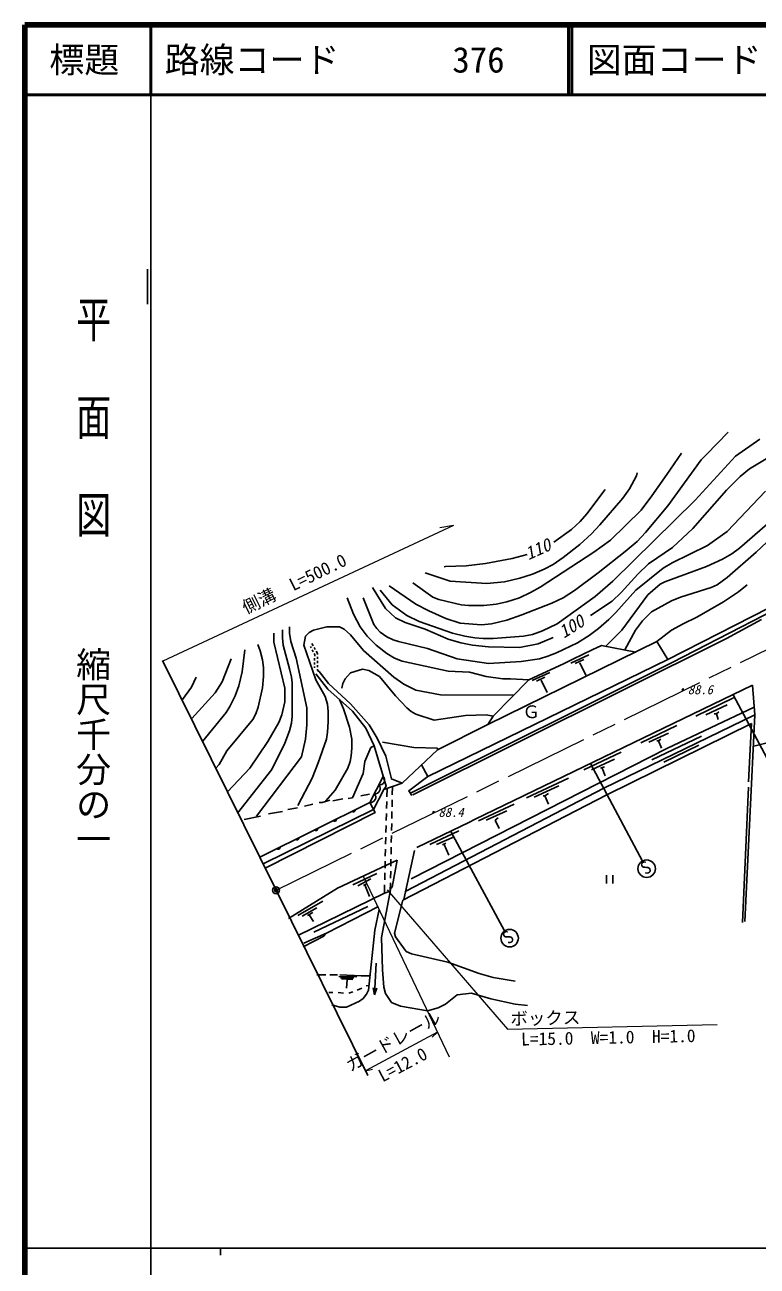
# Model space of a CAD drawing. Units: millimetres, scale not verified. Extents: x 40000 to 680000, y 20000 to 380000.
# Drawn here: x 40000 to 144745, y 202409 to 380000 of the extents above; entities that cross this region are included whole.
import ezdxf
from ezdxf.enums import TextEntityAlignment as Align

# ---------------------------------------------------------------- set-up
doc = ezdxf.new("R2010")
doc.units = ezdxf.units.MM
doc.header["$LTSCALE"] = 1000
doc.header["$PDMODE"] = 32
doc.header["$PDSIZE"] = 500
doc.linetypes.add('CHAIN', pattern=[18.5, 12, -1.5, 3.5, -1.5])
for name, color, linetype, lineweight in [('M-BGD', 7, 'Continuous', 25), ('M-BMK', 2, 'CHAIN', 13), ('M-BMK-SRVR', 3, 'Continuous', 25), ('M-STR-HTXT', 7, 'Continuous', 13), ('M-TTL', 2, 'Continuous', 140), ('M-TTL-BAND', 7, 'Continuous', 25), ('M-TTL-LINE', 7, 'Continuous', 50)]:
    doc.layers.add(name, color=color, linetype=linetype, lineweight=lineweight)
doc.layers.add('M-OTRS', color=6, linetype='Continuous')
doc.layers.add('M-TTL-TXT', color=7, linetype='Continuous')
doc.styles.add('@ＭＳ ゴシック', font='')
doc.styles.add('ＭＳ ゴシック', font='')
doc.styles.get('@ＭＳ ゴシック').set_extended_font_data('@MS Gothic')
doc.styles.get('ＭＳ ゴシック').set_extended_font_data('MS Gothic')

msp = doc.modelspace()

# ---------------------------------------------------------------- linework, layer by layer
at = {"layer": 'M-BGD'}
for p, q in [((57557, 345031), (57557, 340036)), ((140615, 321748), (137483, 318530)), ((145103, 320732), (141631, 318276)), ((150860, 320816), (143663, 316498)), ((133927, 318700), (131810, 315652)), ((141631, 318276), (135874, 312011)), ((137483, 318530), (136721, 317768)), ((136721, 317768), (131979, 311164)), ((143663, 316498), (142309, 315398)), ((127492, 315482), (126476, 313620)), ((127577, 315906), (127492, 315482)), ((131810, 315652), (129693, 312604)), ((142309, 315398), (140361, 313450)), ((123005, 313535), (120380, 310064)), ((126476, 313620), (125545, 312265)), ((129693, 312604), (128169, 310572)), ((140361, 313450), (135535, 307947)), ((145949, 313281), (140446, 307524)), ((125545, 312265), (122243, 308455)), ((135874, 312011), (124105, 300412)), ((131979, 311164), (128762, 307354)), ((120380, 310064), (119449, 308963)), ((128169, 310572), (123767, 306254)), ((147304, 309556), (142224, 305153)), ((118179, 307778), (115639, 306000)), ((119449, 308963), (118179, 307778)), ((122243, 308455), (121057, 307185)), ((128762, 307354), (127577, 306084)), ((135535, 307947), (132657, 305238)), ((140446, 307524), (137652, 305492)), ((148405, 308116), (144595, 304560)), ((119364, 305661), (116993, 303798)), ((121057, 307185), (119364, 305661)), ((123767, 306254), (121396, 304560)), ((127577, 306084), (125883, 304645)), ((137652, 305492), (132572, 303036)), ((111829, 304222), (109712, 303629)), ((121396, 304560), (113691, 299565)), ((116993, 303798), (115554, 302782)), ((125883, 304645), (121989, 301597)), ((132657, 305238), (129185, 302867)), ((141123, 304306), (139769, 303544)), ((144595, 304560), (140446, 300920)), ((142224, 305153), (141123, 304306)), ((100145, 302528), (99975, 302444)), ((103108, 302613), (100145, 302528)), ((105902, 302952), (103108, 302613)), ((109712, 303629), (105902, 302952)), ((114284, 302105), (112591, 301428)), ((115554, 302782), (114284, 302105)), ((131302, 302274), (127407, 299142)), ((129185, 302867), (127661, 301428)), ((132572, 303036), (131302, 302274)), ((137483, 302528), (131556, 300327)), ((139769, 303544), (137483, 302528)), ((98367, 298126), (95488, 300158)), ((100822, 300412), (97266, 301597)), ((106071, 300073), (100822, 300412)), ((108611, 300327), (106071, 300073)), ((110813, 300835), (108611, 300327)), ((112591, 301428), (110813, 300835)), ((121989, 301597), (118602, 299057)), ((124105, 300412), (121565, 298210)), ((127661, 301428), (125291, 298803)), ((131556, 300327), (130879, 299988)), ((153569, 300242), (131983, 289214)), ((140446, 300920), (139007, 299904)), ((89731, 299480), (91593, 296517)), ((92525, 297025), (90831, 299142)), ((95911, 297110), (92101, 299734)), ((112337, 298803), (110728, 298041)), ((113691, 299565), (112337, 298803)), ((118602, 299057), (116993, 298041)), ((125291, 298803), (124021, 297533)), ((127407, 299142), (124529, 295924)), ((129101, 298464), (125375, 293384)), ((130879, 299988), (129101, 298464)), ((138160, 299480), (133757, 298126)), ((139007, 299904), (138160, 299480)), ((142055, 298888), (139938, 297448)), ((143325, 299904), (142055, 298888)), ((86090, 298041), (87021, 295670)), ((89900, 294231), (88376, 298041)), ((94641, 295501), (92525, 297025)), ((97774, 296178), (95911, 297110)), ((99213, 297787), (98367, 298126)), ((102431, 297025), (99213, 297787)), ((103447, 296940), (102431, 297025)), ((105648, 296940), (103447, 296940)), ((107426, 297110), (105648, 296940)), ((108950, 297448), (107426, 297110)), ((110728, 298041), (108950, 297448)), ((115385, 297279), (111067, 295586)), ((116993, 298041), (115385, 297279)), ((121565, 298210), (116147, 294316)), ((124021, 297533), (120888, 295501)), ((132487, 297618), (129609, 296009)), ((133757, 298126), (132487, 297618)), ((139938, 297448), (136128, 295247)), ((87021, 295670), (87953, 293892)), ((91593, 296517), (93033, 295162)), ((93033, 295162), (94387, 294485)), ((96419, 294654), (94641, 295501)), ((100229, 295078), (97774, 296178)), ((102261, 294400), (100229, 295078)), ((108950, 294824), (106749, 294316)), ((111067, 295586), (108950, 294824)), ((123513, 294908), (122073, 293638)), ((124529, 295924), (123513, 294908)), ((129609, 296009), (128339, 294739)), ((136128, 295247), (134181, 294316)), ((145357, 294908), (140361, 292199)), ((76861, 293469), (76861, 292284)), ((77877, 293892), (77877, 292961)), ((80671, 293046), (80163, 292538)), ((81264, 293384), (80671, 293046)), ((83211, 293892), (81264, 293384)), ((84989, 293892), (83211, 293892)), ((85667, 293554), (84989, 293892)), ((86598, 292707), (85667, 293554)), ((87953, 293892), (88969, 292538)), ((90323, 293638), (89900, 294231)), ((90831, 293130), (90323, 293638)), ((91763, 292453), (90831, 293130)), ((94387, 294485), (97266, 293554)), ((101161, 292961), (96419, 294654)), ((97266, 293554), (100568, 292114)), ((105309, 294146), (102261, 294400)), ((106749, 294316), (105309, 294146)), ((114030, 293300), (112591, 292792)), ((116147, 294316), (114030, 293300)), ((122073, 293638), (120719, 292622)), ((125375, 293384), (123089, 291098)), ((127323, 293384), (125799, 290590)), ((128339, 294739), (127323, 293384)), ((132487, 293384), (130371, 291776)), ((134181, 294316), (132487, 293384)), ((73305, 291352), (73644, 290421)), ((75591, 292961), (75591, 291691)), ((75591, 291691), (77200, 285087)), ((76861, 292284), (76946, 291268)), ((76946, 291268), (77877, 287881)), ((77877, 292961), (78047, 291776)), ((78047, 291776), (78809, 289405)), ((80163, 292538), (79909, 291268)), ((79909, 291268), (81603, 286272)), ((81048, 291486), (81234, 291171)), ((88461, 290506), (86598, 292707)), ((88969, 292538), (90239, 291268)), ((90239, 291268), (91763, 290082)), ((92694, 292030), (91763, 292453)), ((93456, 291776), (92694, 292030)), ((97605, 290760), (93456, 291776)), ((140361, 292199), (95488, 269847)), ((100568, 292114), (102346, 291606)), ((102939, 292538), (101161, 292961)), ((102346, 291606), (104039, 291268)), ((104378, 292284), (102939, 292538)), ((104039, 291268), (106325, 291014)), ((105563, 292199), (104378, 292284)), ((107003, 292199), (105563, 292199)), ((111321, 292538), (107003, 292199)), ((110728, 290929), (113437, 291437)), ((112591, 292792), (111321, 292538)), ((113437, 291437), (115554, 292368)), ((119025, 291606), (116062, 290167)), ((120719, 292622), (119025, 291606)), ((71443, 290590), (71104, 287458)), ((73644, 290421), (73983, 289151)), ((80860, 291041), (80959, 290850)), ((81096, 290583), (81233, 290317)), ((81371, 290050), (81469, 289859)), ((81387, 290913), (81539, 290654)), ((81469, 289859), (81463, 289678)), ((81692, 290396), (81878, 290081)), ((81877, 289600), (81877, 289300)), ((81878, 290081), (81878, 289900)), ((92779, 286696), (88461, 290506)), ((91763, 290082), (92863, 289405)), ((101838, 289320), (97605, 290760)), ((106325, 291014), (110728, 290929)), ((114792, 289659), (113607, 289320)), ((116062, 290167), (114792, 289659)), ((118112, 288684), (120652, 289866)), ((121142, 290590), (118393, 289269)), ((122497, 291183), (121142, 290590)), ((127407, 290252), (122497, 291183)), ((69495, 289320), (68225, 286018)), ((73983, 289151), (74152, 288050)), ((74152, 288050), (74152, 286780)), ((77877, 287881), (78131, 286696)), ((78809, 289405), (80333, 282293)), ((81416, 288179), (81410, 287998)), ((81435, 288779), (81425, 288479)), ((81454, 289379), (81444, 289079)), ((81873, 287800), (81873, 287618)), ((81874, 288400), (81874, 288100)), ((81876, 289000), (81875, 288700)), ((86598, 287288), (88291, 287796)), ((88291, 287796), (89223, 287627)), ((92863, 289405), (93964, 288982)), ((93964, 288982), (100568, 287542)), ((106325, 288643), (101838, 289320)), ((110982, 288897), (106325, 288643)), ((113607, 289320), (110982, 288897)), ((117163, 288643), (112083, 286272)), ((118393, 289269), (117163, 288643)), ((118733, 288626), (119938, 289199)), ((119400, 288743), (120254, 286964)), ((64500, 286696), (63823, 285256)), ((68225, 286018), (67209, 284410)), ((71104, 287458), (70596, 285426)), ((74152, 286780), (73983, 285172)), ((78131, 286696), (78216, 285849)), ((81603, 286272), (82957, 283902)), ((85497, 285764), (85836, 286442)), ((85836, 286442), (86598, 287288)), ((89223, 287627), (90747, 286780)), ((90747, 286780), (93033, 283986)), ((92779, 286696), (94218, 285680)), ((100568, 287542), (103616, 287373)), ((103616, 287373), (105987, 286780)), ((105987, 286780), (108357, 286442)), ((112083, 286272), (107003, 281108)), ((108357, 286442), (109458, 286442)), ((109458, 286442), (112083, 286272)), ((112560, 286180), (115099, 287362)), ((113180, 286122), (114385, 286695)), ((113847, 286239), (114701, 284460)), ((63823, 285256), (62553, 283478)), ((67209, 284410), (63907, 280769)), ((70596, 285426), (70088, 283986)), ((73983, 285172), (73390, 282378)), ((77200, 285087), (77200, 283140)), ((78216, 285849), (78216, 281108)), ((85328, 285087), (85497, 285764)), ((94218, 285680), (95911, 284833)), ((95911, 284833), (99467, 284156)), ((99467, 284156), (109938, 284092)), ((104293, 266291), (144087, 285510)), ((141293, 284156), (148828, 270016)), ((144087, 285510), (144408, 281295)), ((69326, 282462), (68818, 281616)), ((70088, 283986), (69326, 282462)), ((73390, 282378), (73051, 281446)), ((77200, 283140), (76777, 281277)), ((82957, 283902), (83296, 282801)), ((83296, 282801), (83381, 281785)), ((84988, 283488), (85582, 282124)), ((93033, 283986), (94641, 282293)), ((141377, 283732), (135959, 281108)), ((140446, 282716), (137398, 281277)), ((68818, 281616), (65431, 277467)), ((72628, 280600), (68903, 276112)), ((73051, 281446), (72628, 280600)), ((76777, 281277), (76353, 280176)), ((78216, 281108), (78131, 280092)), ((80333, 282293), (80333, 279838)), ((83381, 281785), (83381, 280261)), ((85582, 282124), (86429, 279499)), ((94641, 282293), (95234, 281785)), ((95234, 281785), (95911, 281362)), ((95911, 281362), (98536, 280515)), ((98536, 280515), (103023, 281192)), ((103023, 281192), (105987, 281277)), ((105987, 281277), (107003, 281108)), ((107003, 281108), (106241, 279922)), ((144408, 281295), (122835, 270778)), ((144327, 282366), (131810, 276451)), ((138922, 281446), (138583, 281446)), ((139261, 281700), (138922, 281446)), ((138922, 281446), (139176, 280600)), ((144408, 281295), (142986, 251728)), ((76353, 280176), (74745, 277467)), ((77877, 278991), (77200, 277213)), ((78131, 280092), (77877, 278991)), ((80333, 279838), (80163, 277806)), ((83296, 278822), (83127, 277806)), ((83381, 280261), (83296, 278822)), ((86429, 279499), (86767, 277806)), ((106241, 279922), (99044, 276282)), ((143933, 280055), (123259, 269847)), ((133249, 279753), (128085, 277298)), ((143933, 280055), (143494, 271710)), ((74745, 277467), (72205, 273657)), ((77200, 277213), (75337, 273488)), ((80163, 277806), (79571, 275266)), ((83127, 277806), (81941, 274419)), ((86767, 277806), (86767, 276536)), ((95657, 276620), (91170, 277382)), ((132064, 278652), (129270, 277382)), ((136805, 278229), (129693, 274842)), ((130625, 277552), (130371, 277552)), ((130963, 277806), (130625, 277552)), ((130625, 277552), (131048, 276536)), ((147304, 277552), (144256, 276790)), ((68903, 276112), (67802, 274165)), ((86683, 275435), (86513, 274588)), ((86767, 276536), (86683, 275435)), ((89477, 276620), (88630, 274588)), ((89985, 276874), (89477, 276620)), ((99044, 276282), (93987, 271532)), ((131810, 276451), (95234, 257824)), ((99044, 276536), (95657, 276620)), ((99044, 276536), (99044, 276282)), ((125291, 275943), (119957, 273403)), ((136382, 276959), (131387, 274504)), ((67802, 274165), (67296, 273658)), ((72205, 273657), (68980, 270254)), ((79571, 275266), (73136, 266799)), ((81941, 274419), (81095, 272218)), ((86175, 273657), (84397, 270524)), ((86513, 274588), (86175, 273657)), ((88630, 274588), (88376, 272895)), ((120888, 274334), (128339, 260364)), ((124359, 274927), (121057, 273403)), ((122920, 273826), (122327, 273657)), ((122581, 273657), (123005, 272556)), ((75337, 273488), (70427, 267222)), ((81095, 272218), (79063, 268323)), ((88376, 272895), (86852, 269424)), ((89349, 268762), (91257, 272486)), ((117755, 272218), (111744, 269424)), ((84397, 270524), (83042, 269000)), ((91812, 270749), (91781, 269569)), ((92576, 271024), (92552, 269834)), ((122835, 270778), (94472, 256046)), ((116401, 271117), (112845, 269508)), ((114877, 270016), (114369, 269678)), ((143494, 270948), (142647, 251559)), ((73599, 260917), (89349, 268762)), ((81179, 268492), (79994, 268238)), ((82534, 268746), (82111, 268746)), ((83635, 269085), (82534, 268746)), ((85497, 269254), (84058, 269000)), ((86852, 269424), (86259, 269339)), ((89307, 269932), (88037, 269678)), ((91763, 268869), (91737, 267869)), ((92538, 269134), (92517, 268134)), ((123259, 269847), (94049, 254776)), ((109966, 268492), (104886, 266122)), ((114369, 269678), (114115, 269678)), ((114369, 269678), (114877, 268492)), ((73729, 266799), (71358, 266291)), ((76861, 267476), (74829, 267138)), ((78978, 267984), (77623, 267730)), ((91719, 267169), (91693, 266170)), ((92503, 267435), (92483, 266435)), ((108950, 267561), (105987, 266206)), ((107680, 266545), (107257, 266206)), ((91675, 265470), (91649, 264470)), ((92468, 265735), (92448, 264735)), ((96081, 262312), (103616, 265952)), ((102092, 264682), (97943, 262735)), ((103616, 265952), (104293, 266291)), ((107257, 266206), (107849, 265021)), ((91631, 263771), (91605, 262771)), ((92434, 264035), (92413, 263035)), ((101415, 263836), (98875, 262735)), ((100217, 262945), (99733, 262680)), ((100907, 264598), (108611, 250374)), ((91587, 262071), (91561, 261072)), ((92399, 262336), (92379, 261336)), ((95742, 261888), (94218, 254861)), ((99975, 262735), (100653, 261211)), ((93264, 260500), (84735, 256470)), ((91543, 260372), (91517, 259372)), ((92364, 260636), (92344, 259636)), ((93264, 260500), (92525, 256639)), ((90323, 258586), (86937, 256978)), ((89477, 257824), (87614, 256808)), ((91499, 258672), (91473, 257673)), ((92330, 258936), (92309, 257937)), ((123182, 258363), (123182, 257163)), ((124082, 257163), (124082, 258363)), ((84735, 256470), (77708, 252152)), ((91424, 255792), (79063, 249696)), ((88969, 257147), (88416, 256882)), ((88630, 256978), (89307, 255284)), ((92355, 256470), (91001, 249442)), ((91455, 256973), (91424, 255792)), ((92271, 256046), (91424, 255792)), ((92295, 257237), (92271, 256046)), ((92525, 256639), (92355, 256470)), ((82619, 254607), (79063, 252575)), ((94049, 254776), (92863, 250035)), ((81772, 253676), (79655, 252490)), ((81179, 252998), (80417, 252575)), ((80671, 252660), (81264, 251728)), ((89053, 253845), (81349, 250204)), ((90577, 253845), (83127, 250035)), ((90662, 253422), (90069, 250458)), ((90069, 250458), (89138, 241907)), ((79825, 248088), (82788, 249612)), ((83127, 250035), (79909, 248596)), ((82788, 249612), (83127, 250035)), ((91001, 249442), (91170, 244786)), ((92863, 250035), (93033, 249527)), ((93033, 249527), (94557, 247410)), ((94557, 247410), (95319, 247072)), ((95319, 247072), (100483, 245886)), ((90261, 245742), (90031, 241211)), ((100483, 245886), (104971, 244278)), ((81772, 244108), (83042, 244108)), ((83635, 244108), (84735, 244108)), ((84905, 243854), (87472, 243802)), ((85036, 244108), (88122, 243939)), ((85138, 243659), (87075, 243661)), ((85310, 243501), (86937, 243431)), ((86090, 243431), (86005, 242161)), ((88122, 243939), (89392, 243939)), ((91170, 244786), (91339, 242330)), ((104971, 244278), (107003, 243685)), ((107003, 243685), (110135, 243177)), ((83465, 241568), (84058, 241568)), ((84820, 241568), (85582, 241484)), ((86937, 241653), (86344, 241484)), ((88207, 242161), (87529, 241907)), ((89223, 242584), (88799, 242500)), ((89138, 241907), (88884, 241314)), ((90031, 241211), (89814, 242224)), ((90031, 241211), (90349, 242197)), ((91339, 242330), (91593, 241399)), ((85074, 239452), (83889, 239790)), ((87868, 240298), (86005, 239452)), ((88376, 240722), (87868, 240298)), ((88884, 241314), (88376, 240722)), ((91593, 241399), (92440, 240129)), ((92440, 240129), (93710, 239621)), ((99129, 239367), (100145, 239875)), ((100145, 239875), (101838, 241230)), ((101838, 241230), (103870, 241484)), ((103870, 241484), (106664, 240637)), ((106664, 240637), (110135, 239875)), ((110135, 239875), (111913, 239706)), ((86005, 239452), (85074, 239452)), ((93710, 239621), (97605, 238944)), ((97605, 238944), (99129, 239367))]:
    msp.add_line(p, q, dxfattribs=at)
for points in [[(95153, 270057), (132570, 288754), (153908, 299734)], [(106241, 279922), (130371, 291776), (131983, 289214), (97651, 272464), (96746, 274124)], [(81873, 287618), (82101, 287478), (83452, 285775), (86577, 282844), (89227, 279877), (90374, 277946), (91615, 275360), (92422, 272119), (93987, 271532), (91357, 270586), (91661, 271089), (89985, 276874), (88794, 279368), (86864, 281790), (83353, 284968), (81633, 287144)], [(97651, 272464), (94912, 270428), (95345, 269761)], [(74073, 259960), (89883, 267752), (91357, 270586)], [(89349, 268762), (90110, 267322), (74376, 259347)]]:
    msp.add_lwpolyline(points, dxfattribs=at)
for centre in [(128942, 259268), (109336, 249336)]:
    msp.add_circle(centre, 1250, dxfattribs=at)
for centre, radius, start, end in [((90728, 271973), 736, 261.59889, 44.1644), ((89457, 269490), 736, 261.59889, 44.1644), ((90093, 270732), 736, 261.59889, 44.1644), ((87001, 267655), 256, 219.15576, 13.79499), ((81630, 264980), 256, 219.15576, 13.79499), ((84316, 266318), 256, 219.15576, 13.79499), ((78945, 263643), 256, 219.15576, 13.79499), ((76259, 262305), 256, 219.15576, 13.79499)]:
    msp.add_arc(centre, radius, start, end, dxfattribs=at)
at = {"layer": 'M-BMK'}
msp.add_line((75937, 256191), (166322, 300528), dxfattribs=at)
at = {"layer": 'M-BMK-SRVR'}
for p, q in [((59674, 289066), (75937, 256191)), ((75939, 256190), (89043, 229702))]:
    msp.add_line(p, q, dxfattribs=at)
msp.add_circle((75937, 256191), 500, dxfattribs=at)
msp.add_point((75937, 256191), dxfattribs=at)
at = {"layer": 'M-OTRS'}
msp.add_point((75937, 256191), dxfattribs=at)
at = {"layer": 'M-STR-HTXT'}
for p, q in [((101330, 308370), (59759, 288982)), ((101330, 308370), (99360, 308023)), ((88398, 258201), (100679, 232372)), ((91837, 256242), (109035, 236319)), ((109035, 236319), (139007, 236996)), ((99002, 235898), (88711, 230372)), ((99002, 235898), (98248, 235189)), ((88711, 230372), (89719, 230609))]:
    msp.add_line(p, q, dxfattribs=at)
at = {"layer": 'M-TTL'}
for p, q in [((40000, 380000), (40000, 20000)), ((680000, 380000), (40000, 380000))]:
    msp.add_line(p, q, dxfattribs=at)
at = {"layer": 'M-TTL-BAND'}
for p, q in [((58000, 370000), (58000, 20000)), ((40000, 205000), (579000, 205000)), ((68000, 205000), (68000, 204000))]:
    msp.add_line(p, q, dxfattribs=at)
at = {"layer": 'M-TTL-LINE'}
for p, q in [((58000, 380000), (58000, 370000)), ((117750, 380000), (117750, 370000)), ((118250, 380000), (118250, 370000)), ((40000, 370000), (680000, 370000))]:
    msp.add_line(p, q, dxfattribs=at)

# ---------------------------------------------------------------- texts
at = {"layer": 'M-BGD', "style": 'ＭＳ ゴシック', "oblique": 15}
for s, rotation, p in [('110', 24.182, (112255, 302890)), ('100', 32.146, (117369, 291692))]:
    msp.add_text(s, height=1833, rotation=rotation, dxfattribs=at).set_placement(p, align=Align.BOTTOM_LEFT)
for s, p in [('・88.6', (133022, 283835)), ('・88.4', (97362, 266291))]:
    msp.add_text(s, height=1320, dxfattribs=at).set_placement(p, align=Align.BOTTOM_LEFT)
at = {"layer": 'M-BGD', "style": 'ＭＳ ゴシック'}
msp.add_text('Ｇ', height=1833, dxfattribs=at).set_placement((111175, 280259), align=Align.BOTTOM_LEFT)
for rotation, p in [(31.295, (129037, 257852)), (35.691, (109452, 247920))]:
    msp.add_text('S', height=1833, rotation=rotation, dxfattribs=at).set_placement(p, align=Align.BOTTOM_LEFT)
at = {"layer": 'M-STR-HTXT', "style": 'ＭＳ ゴシック'}
for s, rotation, p in [('側溝\u3000L=500.0', 26.031, (71886, 295156)), ('ガードレール', 29.023, (86827, 229710)), ('ボックス', 1.295, (109482, 236329)), ('L=15.0\u3000W=1.0\u3000H=1.0', 1.168, (111011, 233416)), ('L=12.0', 27.893, (91423, 228198))]:
    msp.add_text(s, height=1833, rotation=rotation, dxfattribs=at).set_placement(p, align=Align.BOTTOM_LEFT)
at = {"layer": 'M-TTL-BAND', "style": '@ＭＳ ゴシック', "width": 1.4}
msp.add_text('平  面  図', height=3666, rotation=270, dxfattribs=at).set_placement((49777, 306475), align=Align.MIDDLE_RIGHT)
at = {"layer": 'M-TTL-BAND', "style": '@ＭＳ ゴシック'}
msp.add_text('縮尺千分の一', height=3666, rotation=270, dxfattribs=at).set_placement((49777, 261030), align=Align.MIDDLE_RIGHT)
at = {"layer": 'M-TTL-TXT', "style": 'ＭＳ ゴシック'}
msp.add_text('標題', height=3666, dxfattribs=at).set_placement((48500, 375000), align=Align.MIDDLE_CENTER)
for s, p in [('路線コード', (60000, 375000)), ('376', (101142, 375000)), ('図面コード', (120380, 375000))]:
    msp.add_text(s, height=3666, dxfattribs=at).set_placement(p, align=Align.MIDDLE_LEFT)

doc.saveas('drawing.dxf')
